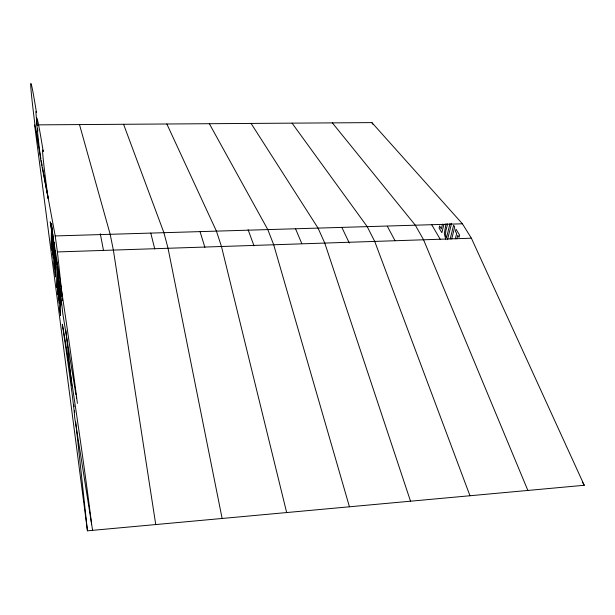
<?xml version="1.0" encoding="UTF-8"?>
<svg xmlns="http://www.w3.org/2000/svg" width="615" height="615" viewBox="0 0 615 615"><rect width="100%" height="100%" fill="white"/><g stroke="black" fill="none" stroke-linecap="round" stroke-linejoin="round"><path stroke-width="0.92" d="M56.772 264.519L56.826 262.098L57.064 263.827M57.095 266.902L56.918 287.689L57.38 269.016L57.702 271.438M58.102 271.507L57.856 294.831L58.348 275.497M58.794 279.925L58.325 298.375L59.178 303.257L59.709 286.09M60.308 288.935L59.763 309.337L60.562 315.41L60.116 309.23L60.316 301.911L60.777 305.355L60.839 302.918L60.562 292.671M61.131 293.909L61.062 296.368L60.816 294.524M442.477 224.221L441.347 228.88L439.587 225.92L439.079 228.004L441.87 232.708L443.861 224.544M450.034 223.46L446.49 237.79C444.184 233.369 446.713 228.273 447.635 223.822M447.528 239.681L451.602 223.268M450.172 238.951L453.593 225.244L454.693 227.043L451.718 238.935M455.323 238.804L456.684 233.423L455.431 231.363L455.984 229.157L459.62 235.107L459.051 237.321L457.798 235.253L456.884 238.843M445.998 223.768L444.291 233.754L445.729 239.227M40.882 158.762L34.594 124.883L87.438 530.814L584.25 485.273L471.382 238.205L462.411 223.791L371.906 122.608L38.414 124.86M42.458 167.234L55.212 235.937L57.41 251.942L471.382 238.205M55.212 235.937L462.411 223.791M332.338 122.869L415.31 225.19L423.574 239.789L527.862 490.439M292.064 123.146L367.201 226.628L374.712 241.411L469.975 495.752M251.074 123.423L318.04 228.096L324.766 243.071L410.528 501.202M371.906 122.608L372.875 124.261M431.592 224.536L440.325 239.458M582.313 481.96L584.25 485.273M209.338 123.7L267.794 229.595L273.698 244.762L349.443 506.798M387.358 226.312L395.03 240.726M341.886 227.489L349.297 243.01M166.85 123.992L216.426 231.125L221.469 246.5L286.667 512.549M295.408 228.457L301.742 243.463M123.577 124.284L163.905 232.693L168.041 248.268L222.13 518.468M248.099 229.672L254.01 245.839M200.106 231.824L204.895 247.361M79.496 124.584L110.177 234.3L113.368 250.082L155.741 524.557M150.783 233.108L154.734 248.921M38.491 143.172L35.017 125.283A94.364 2.06 82 0 1 36.485 112.637A52.859 1.207 82 0 0 37.215 125.583M100.299 233.723L103.528 250.659M41.236 160.646L42.104 165.35M75.983 394.876L62.722 313.15A60.923 1.284 81.9 0 0 50.207 221.831A116.535 2.468 81.8 0 1 77.405 403.402M76.291 396.752L76.598 398.628M92.604 530.338L74.592 416.916A69.272 1.299 81.8 0 0 62.323 324.282A123.723 2.314 81.8 0 1 89.19 504.946L91.612 524.088M57.41 266.418L57.649 268.14M57.41 251.942L62.138 295.869M62.446 298.736L62.653 300.65M65.843 330.255L71.394 381.83M71.601 383.737L71.809 385.643M73.862 404.747L74.069 406.661M74.477 410.482L74.684 412.388M75.714 421.936L87.438 530.814M59.34 283.892L59.102 281.547L58.963 299.897L59.401 285.029M37.861 131.049A52.859 1.207 82 0 1 37.53 128.312M52.313 232.155L52.021 250.436L51.629 236.329L51.429 245.946L51.176 243.994L51.599 223.406L52.313 232.155M53.697 242.61L53.167 258.223L52.421 249.359L52.913 233.969L53.697 242.61M52.721 247.983L52.982 255.01L53.098 237.098L52.721 247.983M52.044 231.394L51.906 235.299L51.814 227.512L52.044 231.394M54.205 242.671L53.736 263.489L54.458 268.978L54.205 242.671M55.258 250.474L54.773 271.384L55.511 276.973L55.258 250.474M48.124 198.399L40.813 160.3A101.567 2.314 82 0 1 43.219 151.505A57.08 1.368 82 0 0 48.124 198.399"/></g></svg>
